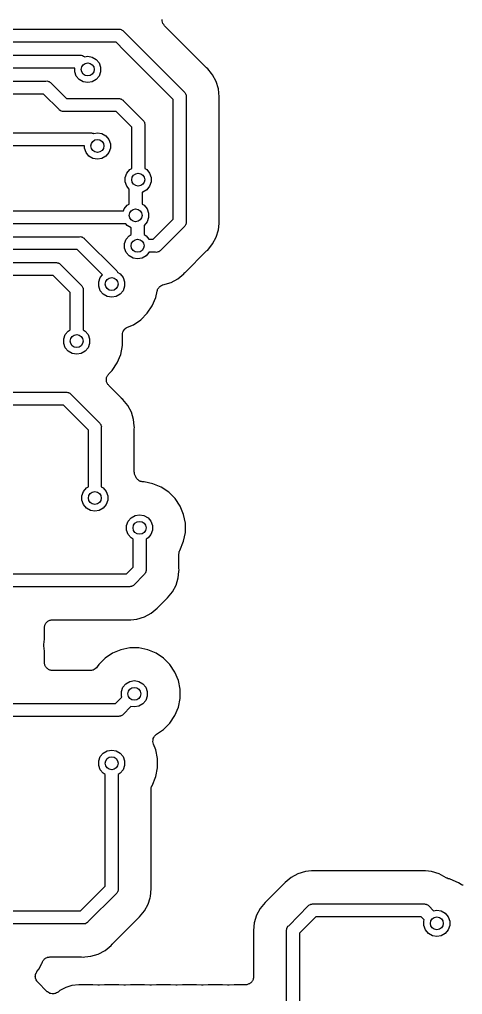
# Model space of a CAD drawing. Extents: x 552.7 to 632.3, y 410.9 to 459.8.
# Drawn here: x 593.96 to 600.8, y 435.16 to 450.2 of the extents above; entities that cross this region are included whole.
import ezdxf

# ---------------------------------------------------------------- set-up
doc = ezdxf.new("R2010")
doc.units = 0
doc.header["$MEASUREMENT"] = 0
doc.layers.add('BLACK', color=7, linetype='CONTINUOUS')

msp = doc.modelspace()

# ---------------------------------------------------------------- linework, layer by layer
at = {"layer": 'BLACK', "linetype": 'CONTINUOUS'}
for p, q in [((596.159, 450.183), (596.161, 450.203)), ((596.16, 450.181), (596.159, 450.183)), ((596.16, 450.18), (596.16, 450.181)), ((596.165, 450.16), (596.16, 450.18)), ((596.171, 450.14), (596.165, 450.16)), ((596.172, 450.139), (596.171, 450.14)), ((596.172, 450.137), (596.172, 450.139)), ((596.184, 450.121), (596.172, 450.137)), ((596.196, 450.104), (596.184, 450.121)), ((596.517, 449.782), (596.196, 450.104)), ((593.83, 450.051), (595.485, 450.051)), ((595.485, 450.051), (595.498, 450.052)), ((595.498, 450.052), (595.511, 450.049)), ((595.511, 450.049), (595.524, 450.046)), ((595.524, 450.046), (595.528, 450.044)), ((595.528, 450.044), (595.532, 450.043)), ((595.532, 450.043), (595.543, 450.035)), ((595.543, 450.035), (595.554, 450.029)), ((595.554, 450.029), (595.563, 450.018)), ((595.563, 450.018), (595.717, 449.865)), ((595.448, 449.851), (593.83, 449.851)), ((595.575, 449.723), (595.448, 449.851)), ((595.717, 449.865), (595.717, 449.865)), ((595.717, 449.865), (596.498, 449.084)), ((593.83, 449.651), (594.885, 449.651)), ((594.885, 449.651), (594.898, 449.652)), ((594.898, 449.652), (594.911, 449.649)), ((594.911, 449.649), (594.924, 449.646)), ((594.924, 449.646), (594.928, 449.644)), ((594.928, 449.644), (594.932, 449.643)), ((594.932, 449.643), (594.943, 449.635)), ((596.33, 448.969), (595.575, 449.723)), ((595.575, 449.723), (595.575, 449.723)), ((596.834, 449.465), (596.517, 449.782)), ((596.517, 449.782), (596.517, 449.782)), ((594.943, 449.635), (594.954, 449.629)), ((594.954, 449.629), (594.958, 449.624)), ((594.958, 449.624), (595.01, 449.633)), ((595.01, 449.633), (595.079, 449.621)), ((595.079, 449.621), (595.141, 449.586)), ((595.141, 449.586), (595.186, 449.532)), ((595.186, 449.532), (595.21, 449.465)), ((594.81, 449.451), (593.83, 449.451)), ((594.81, 449.395), (594.81, 449.451)), ((594.834, 449.328), (594.81, 449.395)), ((595.21, 449.395), (595.186, 449.328)), ((595.21, 449.465), (595.21, 449.395)), ((596.84, 449.462), (596.834, 449.465)), ((596.844, 449.457), (596.84, 449.462)), ((596.862, 449.442), (596.844, 449.457)), ((596.922, 449.369), (596.862, 449.442)), ((596.938, 449.349), (596.922, 449.369)), ((596.994, 449.244), (596.938, 449.349)), ((593.83, 449.251), (594.366, 449.251)), ((594.366, 449.251), (594.379, 449.252)), ((594.379, 449.252), (594.392, 449.249)), ((594.392, 449.249), (594.405, 449.246)), ((594.405, 449.246), (594.409, 449.244)), ((594.409, 449.244), (594.413, 449.243)), ((594.413, 449.243), (594.424, 449.235)), ((594.424, 449.235), (594.435, 449.229)), ((594.435, 449.229), (594.444, 449.218)), ((594.444, 449.218), (594.682, 448.98)), ((594.879, 449.274), (594.834, 449.328)), ((594.941, 449.239), (594.879, 449.274)), ((595.01, 449.227), (594.941, 449.239)), ((595.079, 449.239), (595.01, 449.227)), ((595.141, 449.274), (595.079, 449.239)), ((595.186, 449.328), (595.141, 449.274)), ((597.029, 449.129), (596.994, 449.244)), ((594.329, 449.051), (593.83, 449.051)), ((594.567, 448.812), (594.329, 449.051)), ((596.498, 449.084), (596.508, 449.075)), ((596.508, 449.075), (596.514, 449.064)), ((596.514, 449.064), (596.522, 449.053)), ((596.522, 449.053), (596.523, 449.049)), ((596.523, 449.049), (596.525, 449.045)), ((596.525, 449.045), (596.528, 449.032)), ((597.041, 449.01), (597.029, 449.129)), ((594.682, 448.98), (595.486, 448.98)), ((595.486, 448.98), (595.499, 448.981)), ((595.499, 448.981), (595.512, 448.978)), ((595.512, 448.978), (595.525, 448.975)), ((595.525, 448.975), (595.529, 448.973)), ((595.529, 448.973), (595.533, 448.972)), ((595.533, 448.972), (595.544, 448.964)), ((595.544, 448.964), (595.555, 448.958)), ((595.555, 448.958), (595.564, 448.948)), ((595.564, 448.948), (595.858, 448.654)), ((596.33, 447.119), (596.33, 448.969)), ((596.528, 449.032), (596.531, 449.019)), ((596.531, 449.019), (596.53, 449.006)), ((596.53, 449.006), (596.53, 447.082)), ((597.038, 448.974), (597.039, 448.98)), ((597.038, 447.113), (597.038, 448.974)), ((597.039, 448.986), (597.041, 449.01)), ((597.039, 448.98), (597.039, 448.986)), ((594.576, 448.802), (594.567, 448.812)), ((594.587, 448.796), (594.576, 448.802)), ((594.598, 448.788), (594.587, 448.796)), ((594.602, 448.787), (594.598, 448.788)), ((594.606, 448.785), (594.602, 448.787)), ((594.619, 448.782), (594.606, 448.785)), ((594.632, 448.779), (594.619, 448.782)), ((594.645, 448.78), (594.632, 448.779)), ((595.449, 448.78), (594.645, 448.78)), ((595.69, 448.539), (595.449, 448.78)), ((595.858, 448.654), (595.868, 448.645)), ((595.868, 448.645), (595.874, 448.634)), ((595.874, 448.634), (595.882, 448.623)), ((595.882, 448.623), (595.883, 448.619)), ((595.883, 448.619), (595.885, 448.615)), ((595.885, 448.615), (595.888, 448.602)), ((595.888, 448.602), (595.891, 448.589)), ((595.891, 448.589), (595.89, 448.576)), ((593.83, 448.451), (595.055, 448.451)), ((595.055, 448.451), (595.068, 448.452)), ((595.068, 448.452), (595.081, 448.449)), ((595.081, 448.449), (595.094, 448.446)), ((595.094, 448.446), (595.098, 448.444)), ((595.098, 448.444), (595.102, 448.443)), ((595.102, 448.443), (595.16, 448.453)), ((595.16, 448.453), (595.229, 448.441)), ((595.229, 448.441), (595.291, 448.406)), ((595.69, 447.903), (595.69, 448.539)), ((595.89, 448.576), (595.89, 447.903)), ((595.291, 448.406), (595.336, 448.352)), ((595.336, 448.352), (595.36, 448.285)), ((595.36, 448.285), (595.36, 448.215)), ((594.96, 448.251), (593.83, 448.251)), ((594.96, 448.215), (594.96, 448.251)), ((594.984, 448.148), (594.96, 448.215)), ((595.029, 448.094), (594.984, 448.148)), ((595.336, 448.148), (595.291, 448.094)), ((595.36, 448.215), (595.336, 448.148)), ((595.091, 448.059), (595.029, 448.094)), ((595.16, 448.047), (595.091, 448.059)), ((595.229, 448.059), (595.16, 448.047)), ((595.291, 448.094), (595.229, 448.059)), ((595.59, 447.765), (595.614, 447.832)), ((595.614, 447.832), (595.659, 447.886)), ((595.659, 447.886), (595.69, 447.903)), ((595.89, 447.903), (595.921, 447.886)), ((595.921, 447.886), (595.966, 447.832)), ((595.966, 447.832), (595.99, 447.765)), ((595.59, 447.695), (595.59, 447.765)), ((595.614, 447.628), (595.59, 447.695)), ((595.99, 447.695), (595.966, 447.628)), ((595.99, 447.765), (595.99, 447.695)), ((595.65, 447.586), (595.614, 447.628)), ((595.65, 447.353), (595.65, 447.586)), ((595.859, 447.539), (595.85, 447.537)), ((595.85, 447.537), (595.85, 447.353)), ((595.921, 447.574), (595.859, 447.539)), ((595.966, 447.628), (595.921, 447.574)), ((593.83, 447.251), (595.563, 447.251)), ((595.563, 447.251), (595.574, 447.282)), ((595.574, 447.282), (595.619, 447.336)), ((595.619, 447.336), (595.65, 447.353)), ((595.85, 447.353), (595.881, 447.336)), ((595.881, 447.336), (595.926, 447.282)), ((595.926, 447.282), (595.95, 447.215)), ((595.95, 447.145), (595.926, 447.078)), ((595.95, 447.215), (595.95, 447.145)), ((596.021, 446.81), (596.33, 447.119)), ((596.53, 447.082), (596.531, 447.068)), ((597.039, 447.107), (597.038, 447.113)), ((597.039, 447.101), (597.039, 447.107)), ((597.041, 447.077), (597.039, 447.101)), ((595.597, 447.051), (593.83, 447.051)), ((595.619, 447.024), (595.597, 447.051)), ((595.68, 446.989), (595.619, 447.024)), ((595.68, 446.883), (595.68, 446.989)), ((595.881, 447.024), (595.88, 447.024)), ((595.88, 447.024), (595.88, 446.883)), ((595.926, 447.078), (595.881, 447.024)), ((596.498, 447.003), (596.137, 446.642)), ((596.508, 447.012), (596.498, 447.003)), ((596.514, 447.023), (596.508, 447.012)), ((596.522, 447.034), (596.514, 447.023)), ((596.523, 447.039), (596.522, 447.034)), ((596.525, 447.042), (596.523, 447.039)), ((596.528, 447.055), (596.525, 447.042)), ((596.531, 447.068), (596.528, 447.055)), ((596.994, 446.843), (597.029, 446.958)), ((597.029, 446.958), (597.039, 447.054)), ((597.039, 447.054), (597.041, 447.077)), ((597.039, 447.054), (597.039, 447.054)), ((593.83, 446.851), (594.883, 446.851)), ((594.883, 446.851), (594.897, 446.852)), ((594.897, 446.852), (594.909, 446.849)), ((594.909, 446.849), (594.923, 446.846)), ((594.923, 446.846), (594.926, 446.844)), ((594.926, 446.844), (594.931, 446.843)), ((594.931, 446.843), (594.942, 446.835)), ((594.942, 446.835), (594.953, 446.829)), ((594.953, 446.829), (594.962, 446.818)), ((594.962, 446.818), (595.448, 446.332)), ((595.58, 446.745), (595.604, 446.812)), ((595.604, 446.812), (595.649, 446.866)), ((595.649, 446.866), (595.68, 446.883)), ((595.88, 446.883), (595.911, 446.866)), ((595.911, 446.866), (595.956, 446.812)), ((595.956, 446.812), (595.956, 446.81)), ((595.956, 446.81), (596.021, 446.81)), ((596.938, 446.738), (596.994, 446.843)), ((594.846, 446.651), (593.83, 446.651)), ((595.237, 446.26), (594.846, 446.651)), ((595.58, 446.675), (595.58, 446.745)), ((595.604, 446.608), (595.58, 446.675)), ((596.128, 446.632), (596.117, 446.626)), ((596.137, 446.642), (596.128, 446.632)), ((596.84, 446.625), (596.844, 446.63)), ((596.844, 446.63), (596.862, 446.645)), ((596.862, 446.645), (596.938, 446.738)), ((595.649, 446.554), (595.604, 446.608)), ((595.711, 446.519), (595.649, 446.554)), ((595.78, 446.507), (595.711, 446.519)), ((595.849, 446.519), (595.78, 446.507)), ((595.911, 446.554), (595.849, 446.519)), ((595.956, 446.608), (595.911, 446.554)), ((596.058, 446.61), (595.956, 446.61)), ((595.956, 446.61), (595.956, 446.608)), ((596.072, 446.609), (596.058, 446.61)), ((596.084, 446.612), (596.072, 446.609)), ((596.098, 446.615), (596.084, 446.612)), ((596.101, 446.617), (596.098, 446.615)), ((596.106, 446.618), (596.101, 446.617)), ((596.117, 446.626), (596.106, 446.618)), ((596.518, 446.306), (596.834, 446.622)), ((596.834, 446.622), (596.84, 446.625)), ((593.83, 446.451), (594.515, 446.451)), ((594.515, 446.451), (594.528, 446.452)), ((594.528, 446.452), (594.541, 446.449)), ((594.541, 446.449), (594.554, 446.446)), ((594.554, 446.446), (594.558, 446.444)), ((594.558, 446.444), (594.562, 446.443)), ((594.562, 446.443), (594.573, 446.435)), ((594.573, 446.435), (594.584, 446.429)), ((594.584, 446.429), (594.593, 446.418)), ((594.593, 446.418), (594.908, 446.104)), ((595.448, 446.332), (595.458, 446.324)), ((594.478, 446.251), (593.83, 446.251)), ((594.74, 445.989), (594.478, 446.251)), ((595.18, 446.155), (595.204, 446.222)), ((595.204, 446.222), (595.237, 446.26)), ((595.458, 446.324), (595.464, 446.312)), ((595.464, 446.312), (595.472, 446.302)), ((595.472, 446.302), (595.473, 446.297)), ((595.473, 446.297), (595.473, 446.297)), ((595.473, 446.297), (595.511, 446.276)), ((595.511, 446.276), (595.556, 446.222)), ((595.556, 446.222), (595.58, 446.155)), ((596.297, 446.146), (596.402, 446.202)), ((596.402, 446.202), (596.495, 446.278)), ((596.495, 446.278), (596.51, 446.296)), ((596.51, 446.296), (596.515, 446.3)), ((596.515, 446.3), (596.518, 446.306)), ((594.908, 446.104), (594.918, 446.095)), ((594.918, 446.095), (594.924, 446.084)), ((594.924, 446.084), (594.932, 446.073)), ((594.932, 446.073), (594.933, 446.069)), ((594.933, 446.069), (594.935, 446.065)), ((594.935, 446.065), (594.938, 446.052)), ((594.938, 446.052), (594.941, 446.039)), ((594.941, 446.039), (594.94, 446.026)), ((595.18, 446.085), (595.18, 446.155)), ((595.204, 446.018), (595.18, 446.085)), ((595.58, 446.085), (595.556, 446.018)), ((595.58, 446.155), (595.58, 446.085)), ((596.085, 446.024), (596.089, 446.038)), ((596.089, 446.038), (596.093, 446.044)), ((596.093, 446.044), (596.096, 446.051)), ((596.096, 446.051), (596.106, 446.062)), ((596.106, 446.062), (596.114, 446.074)), ((596.114, 446.074), (596.12, 446.079)), ((596.12, 446.079), (596.125, 446.084)), ((596.125, 446.084), (596.138, 446.091)), ((596.138, 446.091), (596.15, 446.1)), ((596.15, 446.1), (596.157, 446.102)), ((596.157, 446.102), (596.164, 446.106)), ((596.164, 446.106), (596.169, 446.106)), ((596.169, 446.106), (596.17, 446.107)), ((596.17, 446.107), (596.297, 446.146)), ((594.74, 445.413), (594.74, 445.989)), ((594.94, 446.026), (594.94, 445.413)), ((595.249, 445.964), (595.204, 446.018)), ((595.311, 445.929), (595.249, 445.964)), ((595.38, 445.917), (595.311, 445.929)), ((595.449, 445.929), (595.38, 445.917)), ((595.511, 445.964), (595.449, 445.929)), ((595.556, 446.018), (595.511, 445.964)), ((596.007, 445.785), (596.061, 445.913)), ((596.061, 445.913), (596.08, 446.01)), ((596.08, 446.01), (596.085, 446.024)), ((595.93, 445.669), (596.007, 445.785)), ((595.831, 445.57), (595.93, 445.669)), ((595.574, 445.414), (595.586, 445.431)), ((595.586, 445.431), (595.587, 445.432)), ((595.587, 445.432), (595.588, 445.433)), ((595.588, 445.433), (595.606, 445.443)), ((595.606, 445.443), (595.623, 445.454)), ((595.623, 445.454), (595.715, 445.493)), ((595.715, 445.493), (595.831, 445.57)), ((594.64, 445.275), (594.664, 445.342)), ((594.664, 445.342), (594.709, 445.396)), ((594.709, 445.396), (594.74, 445.413)), ((594.94, 445.413), (594.971, 445.396)), ((594.971, 445.396), (595.016, 445.342)), ((595.016, 445.342), (595.04, 445.275)), ((595.546, 445.354), (595.547, 445.355)), ((595.547, 445.333), (595.546, 445.354)), ((595.547, 445.356), (595.553, 445.376)), ((595.547, 445.355), (595.547, 445.356)), ((595.547, 445.312), (595.547, 445.333)), ((595.548, 445.31), (595.547, 445.312)), ((595.548, 445.17), (595.548, 445.31)), ((595.553, 445.376), (595.559, 445.396)), ((595.559, 445.396), (595.56, 445.397)), ((595.56, 445.397), (595.561, 445.398)), ((595.561, 445.398), (595.574, 445.414)), ((594.64, 445.205), (594.64, 445.275)), ((594.664, 445.138), (594.64, 445.205)), ((594.709, 445.084), (594.664, 445.138)), ((595.016, 445.138), (594.971, 445.084)), ((595.04, 445.205), (595.016, 445.138)), ((595.04, 445.275), (595.04, 445.205)), ((595.521, 445.033), (595.548, 445.17)), ((594.771, 445.049), (594.709, 445.084)), ((594.84, 445.037), (594.771, 445.049)), ((594.909, 445.049), (594.84, 445.037)), ((594.971, 445.084), (594.909, 445.049)), ((595.467, 444.905), (595.521, 445.033)), ((595.39, 444.789), (595.467, 444.905)), ((595.302, 444.677), (595.307, 444.687)), ((595.302, 444.666), (595.302, 444.677)), ((595.307, 444.687), (595.31, 444.698)), ((595.31, 444.698), (595.316, 444.707)), ((595.316, 444.707), (595.321, 444.717)), ((595.321, 444.717), (595.329, 444.725)), ((595.329, 444.725), (595.335, 444.734)), ((595.335, 444.734), (595.39, 444.789)), ((595.299, 444.655), (595.302, 444.666)), ((595.3, 444.644), (595.299, 444.655)), ((595.299, 444.633), (595.3, 444.644)), ((595.302, 444.622), (595.299, 444.633)), ((595.302, 444.611), (595.302, 444.622)), ((595.307, 444.601), (595.302, 444.611)), ((595.31, 444.591), (595.307, 444.601)), ((595.316, 444.582), (595.31, 444.591)), ((595.321, 444.571), (595.316, 444.582)), ((595.329, 444.564), (595.321, 444.571)), ((595.335, 444.554), (595.329, 444.564)), ((595.524, 444.365), (595.335, 444.554)), ((593.83, 444.451), (594.675, 444.451)), ((594.675, 444.451), (594.688, 444.452)), ((594.688, 444.452), (594.701, 444.449)), ((594.701, 444.449), (594.714, 444.446)), ((594.714, 444.446), (594.718, 444.444)), ((594.718, 444.444), (594.722, 444.443)), ((594.722, 444.443), (594.733, 444.435)), ((594.733, 444.435), (594.744, 444.429)), ((594.744, 444.429), (594.753, 444.418)), ((594.753, 444.418), (595.188, 443.984)), ((594.638, 444.251), (593.83, 444.251)), ((595.02, 443.869), (594.638, 444.251)), ((595.53, 444.362), (595.524, 444.365)), ((595.534, 444.357), (595.53, 444.362)), ((595.552, 444.342), (595.534, 444.357)), ((595.628, 444.249), (595.552, 444.342)), ((595.684, 444.144), (595.628, 444.249)), ((595.719, 444.029), (595.684, 444.144)), ((595.188, 443.984), (595.198, 443.975)), ((595.198, 443.975), (595.204, 443.964)), ((595.204, 443.964), (595.212, 443.953)), ((595.212, 443.953), (595.213, 443.949)), ((595.213, 443.949), (595.215, 443.945)), ((595.215, 443.945), (595.218, 443.932)), ((595.218, 443.932), (595.221, 443.919)), ((595.729, 443.934), (595.719, 444.029)), ((595.731, 443.91), (595.729, 443.934)), ((595.729, 443.934), (595.729, 443.934)), ((595.729, 443.934), (595.729, 443.934)), ((595.02, 442.993), (595.02, 443.869)), ((595.221, 443.919), (595.22, 443.906)), ((595.22, 443.906), (595.22, 442.993)), ((595.728, 443.874), (595.729, 443.88)), ((595.728, 443.223), (595.728, 443.874)), ((595.729, 443.886), (595.731, 443.91)), ((595.729, 443.88), (595.729, 443.886)), ((595.731, 443.208), (595.728, 443.223)), ((595.732, 443.193), (595.731, 443.208)), ((595.734, 443.186), (595.732, 443.193)), ((595.736, 443.18), (595.734, 443.186)), ((595.742, 443.168), (595.736, 443.18)), ((595.743, 443.167), (595.742, 443.168)), ((595.751, 443.146), (595.743, 443.167)), ((595.756, 443.139), (595.751, 443.146)), ((595.758, 443.131), (595.756, 443.139)), ((595.767, 443.121), (595.758, 443.131)), ((595.775, 443.109), (595.767, 443.121)), ((595.781, 443.104), (595.775, 443.109)), ((595.787, 443.098), (595.781, 443.104)), ((595.799, 443.091), (595.787, 443.098)), ((595.81, 443.082), (595.799, 443.091)), ((595.818, 443.08), (595.81, 443.082)), ((595.825, 443.076), (595.818, 443.08)), ((595.839, 443.073), (595.825, 443.076)), ((595.852, 443.069), (595.839, 443.073)), ((595.86, 443.069), (595.852, 443.069)), ((595.868, 443.068), (595.86, 443.069)), ((595.88, 443.068), (595.868, 443.068)), ((596.017, 443.041), (595.88, 443.068)), ((596.145, 442.987), (596.017, 443.041)), ((594.92, 442.855), (594.944, 442.922)), ((594.944, 442.922), (594.989, 442.976)), ((594.989, 442.976), (595.02, 442.993)), ((595.22, 442.993), (595.251, 442.976)), ((595.251, 442.976), (595.296, 442.922)), ((595.296, 442.922), (595.32, 442.855)), ((596.261, 442.91), (596.145, 442.987)), ((596.36, 442.811), (596.261, 442.91)), ((594.92, 442.785), (594.92, 442.855)), ((594.944, 442.718), (594.92, 442.785)), ((595.32, 442.785), (595.296, 442.718)), ((595.32, 442.855), (595.32, 442.785)), ((596.437, 442.695), (596.36, 442.811)), ((594.989, 442.664), (594.944, 442.718)), ((595.051, 442.629), (594.989, 442.664)), ((595.12, 442.617), (595.051, 442.629)), ((595.189, 442.629), (595.12, 442.617)), ((595.251, 442.664), (595.189, 442.629)), ((595.296, 442.718), (595.251, 442.664)), ((596.491, 442.567), (596.437, 442.695)), ((595.61, 442.395), (595.634, 442.462)), ((595.634, 442.462), (595.679, 442.516)), ((595.679, 442.516), (595.741, 442.551)), ((595.741, 442.551), (595.81, 442.563)), ((595.81, 442.563), (595.879, 442.551)), ((595.879, 442.551), (595.941, 442.516)), ((595.941, 442.516), (595.986, 442.462)), ((595.986, 442.462), (596.01, 442.395)), ((596.518, 442.43), (596.491, 442.567)), ((596.518, 442.29), (596.518, 442.43)), ((595.61, 442.325), (595.61, 442.395)), ((595.634, 442.258), (595.61, 442.325)), ((596.01, 442.325), (595.986, 442.258)), ((596.01, 442.395), (596.01, 442.325)), ((596.491, 442.153), (596.518, 442.29)), ((595.679, 442.204), (595.634, 442.258)), ((595.71, 442.187), (595.679, 442.204)), ((595.71, 442.141), (595.71, 442.187)), ((595.71, 441.751), (595.71, 442.141)), ((595.71, 442.141), (595.71, 442.141)), ((595.941, 442.204), (595.91, 442.187)), ((595.91, 442.187), (595.91, 441.714)), ((595.986, 442.258), (595.941, 442.204)), ((596.433, 442.013), (596.491, 442.153)), ((596.418, 441.957), (596.421, 441.972)), ((596.421, 441.972), (596.422, 441.987)), ((596.422, 441.987), (596.424, 441.994)), ((596.424, 441.994), (596.426, 442)), ((596.426, 442), (596.432, 442.012)), ((596.432, 442.012), (596.433, 442.013)), ((596.418, 441.746), (596.418, 441.957)), ((595.609, 441.651), (595.71, 441.751)), ((595.902, 441.667), (595.894, 441.656)), ((595.903, 441.671), (595.902, 441.667)), ((595.905, 441.675), (595.903, 441.671)), ((595.908, 441.688), (595.905, 441.675)), ((595.911, 441.701), (595.908, 441.688)), ((595.91, 441.714), (595.911, 441.701)), ((596.409, 441.591), (596.419, 441.686)), ((596.419, 441.74), (596.418, 441.746)), ((596.419, 441.734), (596.419, 441.74)), ((596.421, 441.71), (596.419, 441.734)), ((596.419, 441.686), (596.421, 441.71)), ((596.419, 441.686), (596.419, 441.686)), ((593.83, 441.651), (595.609, 441.651)), ((595.878, 441.636), (595.725, 441.483)), ((595.888, 441.645), (595.878, 441.636)), ((595.894, 441.656), (595.888, 441.645)), ((596.374, 441.476), (596.409, 441.591)), ((595.646, 441.451), (593.83, 441.451)), ((595.66, 441.45), (595.646, 441.451)), ((595.672, 441.453), (595.66, 441.45)), ((595.686, 441.455), (595.672, 441.453)), ((595.689, 441.458), (595.686, 441.455)), ((595.694, 441.459), (595.689, 441.458)), ((595.705, 441.466), (595.694, 441.459)), ((595.716, 441.473), (595.705, 441.466)), ((595.725, 441.483), (595.716, 441.473)), ((596.242, 441.278), (596.318, 441.371)), ((596.318, 441.371), (596.374, 441.476)), ((596.106, 441.146), (596.214, 441.255)), ((596.214, 441.255), (596.22, 441.258)), ((596.22, 441.258), (596.224, 441.263)), ((596.224, 441.263), (596.242, 441.278)), ((595.99, 441.043), (596.083, 441.119)), ((596.083, 441.119), (596.098, 441.137)), ((596.098, 441.137), (596.103, 441.141)), ((596.103, 441.141), (596.106, 441.146)), ((594.387, 440.913), (594.396, 440.919)), ((594.396, 440.919), (594.405, 440.926)), ((594.405, 440.926), (594.415, 440.93)), ((594.415, 440.93), (594.425, 440.935)), ((594.425, 440.935), (594.436, 440.937)), ((594.436, 440.937), (594.446, 440.941)), ((594.446, 440.941), (594.457, 440.941)), ((594.457, 440.941), (594.468, 440.943)), ((594.468, 440.943), (595.615, 440.943)), ((595.615, 440.943), (595.621, 440.942)), ((595.621, 440.942), (595.627, 440.942)), ((595.627, 440.942), (595.651, 440.94)), ((595.651, 440.94), (595.674, 440.942)), ((595.674, 440.942), (595.77, 440.952)), ((595.674, 440.942), (595.674, 440.942)), ((595.77, 440.952), (595.885, 440.986)), ((595.885, 440.986), (595.99, 441.043)), ((594.341, 440.816), (594.343, 440.827)), ((594.341, 440.642), (594.341, 440.816)), ((594.343, 440.838), (594.347, 440.848)), ((594.343, 440.827), (594.343, 440.838)), ((594.347, 440.848), (594.349, 440.859)), ((594.349, 440.859), (594.354, 440.869)), ((594.354, 440.869), (594.358, 440.879)), ((594.358, 440.879), (594.365, 440.888)), ((594.365, 440.888), (594.371, 440.897)), ((594.371, 440.897), (594.379, 440.905)), ((594.379, 440.905), (594.387, 440.913)), ((594.334, 440.563), (594.341, 440.642)), ((594.334, 440.551), (594.334, 440.563)), ((594.334, 440.538), (594.334, 440.551)), ((594.341, 440.46), (594.334, 440.538)), ((595.523, 440.481), (595.395, 440.427)), ((595.66, 440.508), (595.523, 440.481)), ((595.8, 440.508), (595.66, 440.508)), ((595.937, 440.481), (595.8, 440.508)), ((596.065, 440.427), (595.937, 440.481)), ((594.341, 440.286), (594.341, 440.46)), ((595.279, 440.35), (595.18, 440.251)), ((595.395, 440.427), (595.279, 440.35)), ((596.181, 440.35), (596.065, 440.427)), ((596.28, 440.251), (596.181, 440.35)), ((594.343, 440.275), (594.341, 440.286)), ((594.343, 440.264), (594.343, 440.275)), ((594.347, 440.253), (594.343, 440.264)), ((594.349, 440.242), (594.347, 440.253)), ((594.354, 440.233), (594.349, 440.242)), ((594.358, 440.222), (594.354, 440.233)), ((594.365, 440.214), (594.358, 440.222)), ((594.371, 440.204), (594.365, 440.214)), ((594.379, 440.197), (594.371, 440.204)), ((594.387, 440.189), (594.379, 440.197)), ((594.396, 440.183), (594.387, 440.189)), ((594.405, 440.176), (594.396, 440.183)), ((594.415, 440.172), (594.405, 440.176)), ((594.425, 440.166), (594.415, 440.172)), ((594.436, 440.165), (594.425, 440.166)), ((594.446, 440.161), (594.436, 440.165)), ((595.086, 440.164), (595.068, 440.162)), ((595.09, 440.166), (595.086, 440.164)), ((595.094, 440.166), (595.09, 440.166)), ((595.109, 440.175), (595.094, 440.166)), ((595.125, 440.183), (595.109, 440.175)), ((595.128, 440.186), (595.125, 440.183)), ((595.132, 440.189), (595.128, 440.186)), ((595.144, 440.202), (595.132, 440.189)), ((595.156, 440.215), (595.144, 440.202)), ((595.18, 440.251), (595.156, 440.215)), ((596.357, 440.135), (596.28, 440.251)), ((594.457, 440.161), (594.446, 440.161)), ((594.468, 440.159), (594.457, 440.161)), ((595.05, 440.159), (594.468, 440.159)), ((595.068, 440.162), (595.05, 440.159)), ((596.411, 440.007), (596.357, 440.135)), ((595.53, 439.835), (595.554, 439.902)), ((595.554, 439.902), (595.599, 439.956)), ((595.599, 439.956), (595.661, 439.991)), ((595.661, 439.991), (595.73, 440.003)), ((595.73, 440.003), (595.799, 439.991)), ((595.799, 439.991), (595.861, 439.956)), ((595.861, 439.956), (595.906, 439.902)), ((595.906, 439.902), (595.93, 439.835)), ((596.438, 439.87), (596.411, 440.007)), ((596.438, 439.73), (596.438, 439.87)), ((595.439, 439.651), (595.536, 439.748)), ((595.53, 439.765), (595.53, 439.835)), ((595.536, 439.748), (595.53, 439.765)), ((595.93, 439.765), (595.906, 439.698)), ((595.93, 439.835), (595.93, 439.765)), ((596.411, 439.593), (596.438, 439.73)), ((593.83, 439.651), (595.439, 439.651)), ((595.678, 439.606), (595.555, 439.483)), ((595.73, 439.597), (595.678, 439.606)), ((595.799, 439.609), (595.73, 439.597)), ((595.861, 439.644), (595.799, 439.609)), ((595.906, 439.698), (595.861, 439.644)), ((596.357, 439.465), (596.411, 439.593)), ((595.476, 439.451), (593.83, 439.451)), ((595.49, 439.45), (595.476, 439.451)), ((595.502, 439.453), (595.49, 439.45)), ((595.516, 439.455), (595.502, 439.453)), ((595.519, 439.458), (595.516, 439.455)), ((595.524, 439.459), (595.519, 439.458)), ((595.535, 439.466), (595.524, 439.459)), ((595.546, 439.473), (595.535, 439.466)), ((595.555, 439.483), (595.546, 439.473)), ((596.28, 439.349), (596.357, 439.465)), ((596.181, 439.25), (596.28, 439.349)), ((596.021, 439.11), (596.031, 439.128)), ((596.021, 439.108), (596.021, 439.11)), ((596.031, 439.128), (596.04, 439.146)), ((596.04, 439.146), (596.041, 439.147)), ((596.041, 439.147), (596.042, 439.149)), ((596.042, 439.149), (596.057, 439.163)), ((596.057, 439.163), (596.072, 439.177)), ((596.072, 439.177), (596.181, 439.25)), ((596.016, 439.066), (596.018, 439.086)), ((596.016, 439.064), (596.016, 439.066)), ((596.016, 439.063), (596.016, 439.064)), ((596.021, 439.043), (596.016, 439.063)), ((596.018, 439.086), (596.02, 439.107)), ((596.02, 439.107), (596.021, 439.108)), ((596.025, 439.023), (596.021, 439.043)), ((596.061, 438.937), (596.025, 439.023)), ((595.18, 438.765), (595.204, 438.832)), ((595.204, 438.832), (595.249, 438.886)), ((595.249, 438.886), (595.311, 438.921)), ((595.311, 438.921), (595.38, 438.933)), ((595.38, 438.933), (595.449, 438.921)), ((595.449, 438.921), (595.511, 438.886)), ((595.511, 438.886), (595.556, 438.832)), ((595.556, 438.832), (595.58, 438.765)), ((596.088, 438.8), (596.061, 438.937)), ((595.18, 438.695), (595.18, 438.765)), ((595.204, 438.628), (595.18, 438.695)), ((595.58, 438.695), (595.556, 438.628)), ((595.58, 438.765), (595.58, 438.695)), ((596.061, 438.523), (596.088, 438.66)), ((596.088, 438.66), (596.088, 438.8)), ((595.249, 438.574), (595.204, 438.628)), ((595.28, 438.557), (595.249, 438.574)), ((595.28, 436.832), (595.28, 438.557)), ((595.511, 438.574), (595.48, 438.557)), ((595.48, 438.557), (595.48, 436.795)), ((595.556, 438.628), (595.511, 438.574)), ((596.003, 438.383), (596.061, 438.523)), ((595.992, 438.357), (595.994, 438.364)), ((595.994, 438.364), (595.996, 438.37)), ((595.996, 438.37), (596.002, 438.382)), ((596.002, 438.382), (596.003, 438.383)), ((595.988, 438.327), (595.991, 438.342)), ((595.988, 436.827), (595.988, 438.327)), ((595.991, 438.342), (595.992, 438.357)), ((598.256, 437.024), (598.151, 436.968)), ((598.371, 437.059), (598.256, 437.024)), ((598.466, 437.069), (598.371, 437.059)), ((598.49, 437.071), (598.466, 437.069)), ((598.466, 437.069), (598.466, 437.069)), ((598.514, 437.069), (598.49, 437.071)), ((598.52, 437.069), (598.514, 437.069)), ((598.526, 437.068), (598.52, 437.069)), ((600.164, 437.068), (598.526, 437.068)), ((600.17, 437.069), (600.164, 437.068)), ((600.176, 437.069), (600.17, 437.069)), ((600.2, 437.071), (600.176, 437.069)), ((600.224, 437.069), (600.2, 437.071)), ((600.319, 437.059), (600.224, 437.069)), ((600.224, 437.069), (600.224, 437.069)), ((600.434, 437.024), (600.319, 437.059)), ((600.546, 436.964), (600.434, 437.024)), ((598.035, 436.864), (597.776, 436.606)), ((598.038, 436.87), (598.035, 436.864)), ((598.043, 436.874), (598.038, 436.87)), ((598.058, 436.892), (598.043, 436.874)), ((598.151, 436.968), (598.058, 436.892)), ((600.552, 436.959), (600.546, 436.964)), ((600.564, 436.955), (600.552, 436.959)), ((600.576, 436.948), (600.564, 436.955)), ((600.584, 436.947), (600.576, 436.948)), ((600.593, 436.944), (600.584, 436.947)), ((600.607, 436.941), (600.593, 436.944)), ((600.735, 436.887), (600.607, 436.941)), ((600.777, 436.86), (600.735, 436.887)), ((600.785, 436.856), (600.777, 436.86)), ((600.791, 436.851), (600.785, 436.856)), ((594.899, 436.451), (595.28, 436.832)), ((595.448, 436.717), (595.014, 436.283)), ((595.458, 436.726), (595.448, 436.717)), ((595.464, 436.737), (595.458, 436.726)), ((595.472, 436.748), (595.464, 436.737)), ((595.473, 436.752), (595.472, 436.748)), ((595.475, 436.756), (595.473, 436.752)), ((595.478, 436.769), (595.475, 436.756)), ((595.481, 436.782), (595.478, 436.769)), ((595.48, 436.795), (595.481, 436.782)), ((595.979, 436.672), (595.991, 436.791)), ((595.989, 436.821), (595.988, 436.827)), ((595.989, 436.814), (595.989, 436.821)), ((595.991, 436.791), (595.989, 436.814)), ((600.805, 436.847), (600.791, 436.851)), ((595.888, 436.451), (595.944, 436.557)), ((595.944, 436.557), (595.973, 436.653)), ((595.973, 436.653), (595.979, 436.672)), ((595.973, 436.653), (595.973, 436.653)), ((597.748, 436.582), (597.672, 436.49)), ((597.767, 436.597), (597.748, 436.582)), ((597.771, 436.602), (597.767, 436.597)), ((597.776, 436.606), (597.771, 436.602)), ((598.451, 436.553), (598.455, 436.555)), ((598.455, 436.555), (598.468, 436.558)), ((598.468, 436.558), (598.481, 436.561)), ((598.481, 436.561), (598.494, 436.56)), ((598.494, 436.56), (600.196, 436.56)), ((600.196, 436.56), (600.209, 436.561)), ((600.209, 436.561), (600.222, 436.558)), ((600.222, 436.558), (600.235, 436.555)), ((600.235, 436.555), (600.239, 436.553)), ((593.83, 436.451), (594.899, 436.451)), ((595.812, 436.359), (595.888, 436.451)), ((597.672, 436.49), (597.618, 436.388)), ((598.113, 436.224), (598.416, 436.528)), ((598.416, 436.528), (598.425, 436.538)), ((598.425, 436.538), (598.436, 436.544)), ((598.436, 436.544), (598.447, 436.552)), ((598.447, 436.552), (598.451, 436.553)), ((600.239, 436.553), (600.243, 436.552)), ((600.243, 436.552), (600.254, 436.544)), ((600.254, 436.544), (600.265, 436.538)), ((600.265, 436.538), (600.274, 436.528)), ((600.274, 436.528), (600.348, 436.454)), ((600.348, 436.454), (600.4, 436.463)), ((600.4, 436.463), (600.469, 436.451)), ((600.469, 436.451), (600.531, 436.416)), ((600.531, 436.416), (600.576, 436.362)), ((594.962, 436.253), (594.949, 436.25)), ((594.975, 436.255), (594.962, 436.253)), ((594.979, 436.258), (594.975, 436.255)), ((594.983, 436.259), (594.979, 436.258)), ((594.994, 436.266), (594.983, 436.259)), ((595.005, 436.273), (594.994, 436.266)), ((595.014, 436.283), (595.005, 436.273)), ((595.395, 435.946), (595.784, 436.335)), ((595.784, 436.335), (595.79, 436.339)), ((595.79, 436.339), (595.794, 436.344)), ((595.794, 436.344), (595.812, 436.359)), ((597.581, 436.269), (597.569, 436.15)), ((597.616, 436.384), (597.581, 436.269)), ((597.618, 436.388), (597.616, 436.384)), ((597.618, 436.388), (597.618, 436.388)), ((598.531, 436.36), (598.28, 436.109)), ((600.159, 436.36), (598.531, 436.36)), ((600.206, 436.312), (600.159, 436.36)), ((600.2, 436.295), (600.206, 436.312)), ((600.2, 436.225), (600.2, 436.295)), ((600.576, 436.362), (600.6, 436.295)), ((600.6, 436.295), (600.6, 436.225)), ((594.936, 436.251), (593.83, 436.251)), ((594.949, 436.25), (594.936, 436.251)), ((597.569, 436.15), (597.572, 436.127)), ((597.572, 436.127), (597.571, 436.12)), ((597.571, 436.12), (597.572, 436.114)), ((597.572, 436.114), (597.572, 435.439)), ((598.079, 436.159), (598.082, 436.172)), ((598.08, 436.146), (598.079, 436.159)), ((598.08, 434.801), (598.08, 436.146)), ((598.082, 436.172), (598.085, 436.185)), ((598.085, 436.185), (598.087, 436.189)), ((598.087, 436.189), (598.088, 436.193)), ((598.088, 436.193), (598.096, 436.204)), ((598.096, 436.204), (598.102, 436.215)), ((598.102, 436.215), (598.113, 436.224)), ((598.28, 436.109), (598.28, 434.801)), ((600.224, 436.158), (600.2, 436.225)), ((600.269, 436.104), (600.224, 436.158)), ((600.331, 436.069), (600.269, 436.104)), ((600.531, 436.104), (600.469, 436.069)), ((600.576, 436.158), (600.531, 436.104)), ((600.6, 436.225), (600.576, 436.158)), ((600.4, 436.057), (600.331, 436.069)), ((600.469, 436.069), (600.4, 436.057)), ((595.174, 435.786), (595.279, 435.843)), ((595.279, 435.843), (595.372, 435.919)), ((595.372, 435.919), (595.387, 435.937)), ((595.387, 435.937), (595.392, 435.941)), ((595.392, 435.941), (595.395, 435.946)), ((594.302, 435.64), (594.306, 435.653)), ((594.306, 435.653), (594.312, 435.666)), ((594.312, 435.666), (594.317, 435.679)), ((594.317, 435.679), (594.322, 435.685)), ((594.322, 435.685), (594.325, 435.692)), ((594.325, 435.692), (594.336, 435.702)), ((594.336, 435.702), (594.345, 435.713)), ((594.345, 435.713), (594.352, 435.717)), ((594.352, 435.717), (594.358, 435.722)), ((594.358, 435.722), (594.371, 435.728)), ((594.371, 435.728), (594.384, 435.735)), ((594.384, 435.735), (594.391, 435.736)), ((594.391, 435.736), (594.398, 435.739)), ((594.398, 435.739), (594.413, 435.74)), ((594.413, 435.74), (594.427, 435.743)), ((594.427, 435.743), (594.904, 435.743)), ((594.904, 435.743), (594.91, 435.742)), ((594.91, 435.742), (594.916, 435.742)), ((594.916, 435.742), (594.94, 435.74)), ((594.94, 435.74), (594.964, 435.742)), ((594.964, 435.742), (595.059, 435.752)), ((594.964, 435.742), (594.964, 435.742)), ((595.059, 435.752), (595.174, 435.786)), ((594.217, 435.499), (594.224, 435.515)), ((594.224, 435.515), (594.228, 435.518)), ((594.228, 435.518), (594.23, 435.522)), ((594.23, 435.522), (594.255, 435.552)), ((594.255, 435.552), (594.302, 435.64)), ((594.201, 435.44), (594.204, 435.457)), ((594.202, 435.436), (594.201, 435.44)), ((594.202, 435.431), (594.202, 435.436)), ((594.206, 435.414), (594.202, 435.431)), ((594.204, 435.457), (594.206, 435.475)), ((594.206, 435.475), (594.208, 435.479)), ((594.209, 435.397), (594.206, 435.414)), ((594.208, 435.479), (594.209, 435.484)), ((594.209, 435.484), (594.217, 435.499)), ((594.212, 435.393), (594.209, 435.397)), ((594.213, 435.388), (594.212, 435.393)), ((594.223, 435.374), (594.213, 435.388)), ((594.232, 435.359), (594.223, 435.374)), ((594.236, 435.356), (594.232, 435.359)), ((594.239, 435.352), (594.236, 435.356)), ((594.381, 435.209), (594.239, 435.352)), ((597.542, 435.357), (597.534, 435.35)), ((597.548, 435.367), (597.542, 435.357)), ((597.555, 435.375), (597.548, 435.367)), ((597.559, 435.386), (597.555, 435.375)), ((597.565, 435.395), (597.559, 435.386)), ((597.566, 435.406), (597.565, 435.395)), ((597.57, 435.417), (597.566, 435.406)), ((597.572, 435.439), (597.57, 435.428)), ((597.57, 435.428), (597.57, 435.417)), ((594.385, 435.206), (594.381, 435.209)), ((594.389, 435.203), (594.385, 435.206)), ((594.403, 435.194), (594.389, 435.203)), ((594.552, 435.201), (594.548, 435.198)), ((594.582, 435.225), (594.552, 435.201)), ((594.67, 435.272), (594.582, 435.225)), ((594.766, 435.301), (594.67, 435.272)), ((594.871, 435.312), (594.766, 435.301)), ((595.089, 435.312), (594.871, 435.312)), ((595.168, 435.304), (595.089, 435.312)), ((595.18, 435.305), (595.168, 435.304)), ((595.193, 435.304), (595.18, 435.305)), ((595.271, 435.312), (595.193, 435.304)), ((595.489, 435.312), (595.271, 435.312)), ((595.568, 435.304), (595.489, 435.312)), ((595.58, 435.305), (595.568, 435.304)), ((595.593, 435.304), (595.58, 435.305)), ((595.671, 435.312), (595.593, 435.304)), ((595.889, 435.312), (595.671, 435.312)), ((595.968, 435.304), (595.889, 435.312)), ((595.98, 435.305), (595.968, 435.304)), ((595.993, 435.304), (595.98, 435.305)), ((596.071, 435.312), (595.993, 435.304)), ((596.289, 435.312), (596.071, 435.312)), ((596.368, 435.304), (596.289, 435.312)), ((596.38, 435.305), (596.368, 435.304)), ((596.393, 435.304), (596.38, 435.305)), ((596.471, 435.312), (596.393, 435.304)), ((596.689, 435.312), (596.471, 435.312)), ((596.768, 435.304), (596.689, 435.312)), ((596.78, 435.305), (596.768, 435.304)), ((596.793, 435.304), (596.78, 435.305)), ((596.871, 435.312), (596.793, 435.304)), ((597.089, 435.312), (596.871, 435.312)), ((597.168, 435.304), (597.089, 435.312)), ((597.18, 435.305), (597.168, 435.304)), ((597.193, 435.304), (597.18, 435.305)), ((597.271, 435.312), (597.193, 435.304)), ((597.445, 435.312), (597.271, 435.312)), ((597.456, 435.314), (597.445, 435.312)), ((597.467, 435.314), (597.456, 435.314)), ((597.478, 435.318), (597.467, 435.314)), ((597.489, 435.32), (597.478, 435.318)), ((597.498, 435.325), (597.489, 435.32)), ((597.509, 435.329), (597.498, 435.325)), ((597.517, 435.336), (597.509, 435.329)), ((597.527, 435.342), (597.517, 435.336)), ((597.534, 435.35), (597.527, 435.342)), ((594.418, 435.184), (594.403, 435.194)), ((594.422, 435.183), (594.418, 435.184)), ((594.426, 435.18), (594.422, 435.183)), ((594.443, 435.177), (594.426, 435.18)), ((594.46, 435.172), (594.443, 435.177)), ((594.465, 435.173), (594.46, 435.172)), ((594.47, 435.172), (594.465, 435.173)), ((594.487, 435.175), (594.47, 435.172)), ((594.504, 435.176), (594.487, 435.175)), ((594.509, 435.178), (594.504, 435.176)), ((594.513, 435.179), (594.509, 435.178)), ((594.528, 435.188), (594.513, 435.179)), ((594.544, 435.195), (594.528, 435.188)), ((594.548, 435.198), (594.544, 435.195))]:
    msp.add_line(p, q, dxfattribs=at)
at = {"layer": 'BLACK'}
for centre in [(595.01, 449.43), (595.16, 448.25), (595.79, 447.73), (595.75, 447.18), (595.78, 446.71), (595.38, 446.12), (594.84, 445.24), (595.12, 442.82), (595.81, 442.36), (595.73, 439.8), (595.38, 438.73), (600.4, 436.26)]:
    msp.add_circle(centre, 0.1, dxfattribs=at)

doc.saveas('drawing.dxf')
